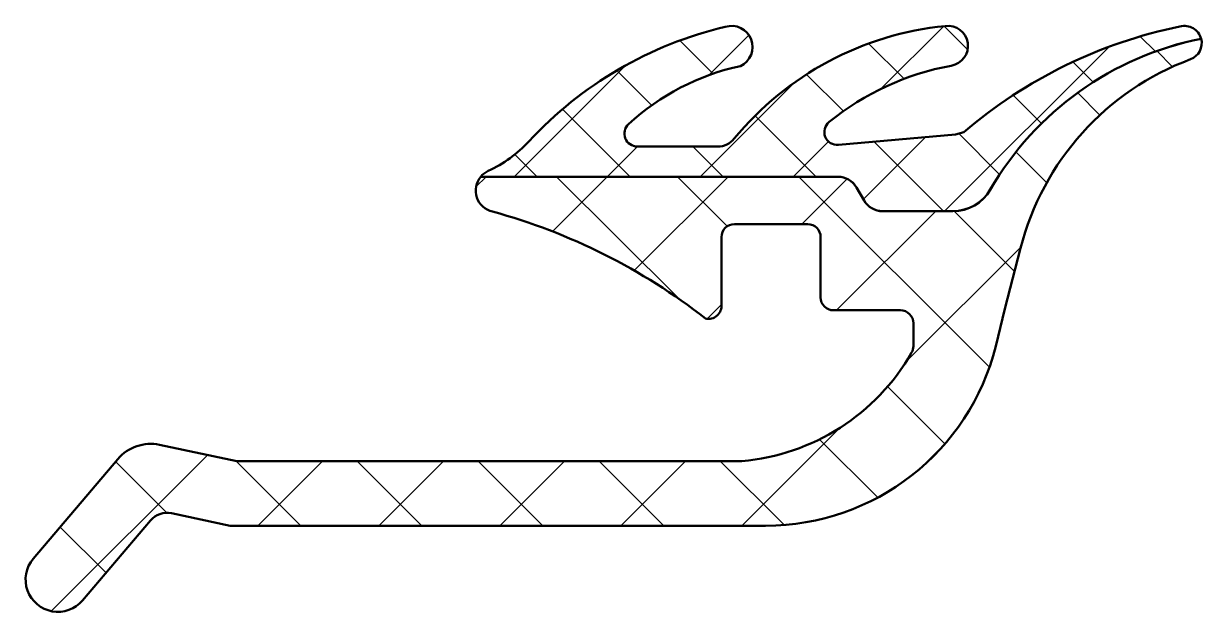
# Model space of a CAD drawing. Extents: x -7.3 to 20, y -3.9 to 9.8.
import ezdxf

# ---------------------------------------------------------------- set-up
doc = ezdxf.new("R2010")
doc.units = 0
for name, color, linetype, lineweight in [('0S-Alu contour', 7, 'Continuous', 50), ('0S-EPDM contour', 22, 'Continuous', 50), ('0S-EPDM hatch', 25, 'Continuous', 25), ('0S-PT contour', 91, 'Continuous', 50), ('0S-PT hatch', 103, 'Continuous', 25)]:
    doc.layers.add(name, color=color, linetype=linetype, lineweight=lineweight)

# ---------------------------------------------------------------- blocks, each defined once
blk = doc.blocks.new('284405__ECAA9D4B_C993_4F09_A48F_31EA78E59E72_')
at = {"layer": '0S-EPDM hatch'}
h = blk.add_hatch(dxfattribs=at)
h.set_pattern_fill('ANSI37', color=256, scale=0.625, angle=90, style=0)
h.set_pattern_definition([(135, (0, 0), (-1.403165018917055, -1.403165018917055), []), (225, (0, 0), (1.403165018917055, -1.403165018917055), [])])
edge = h.paths.add_edge_path()
edge.add_arc((8.88691343191848, 4.620566809840647), 5.039471709784954, 274.9644787536512, 330.208181321843)
edge.add_arc((12.99999953603672, 2.265760068733949), 0.2999999999999809, 330.2081813218434, 359.9996229576659)
edge.add_line((13.2999995360302, 2.265758094544905), (13.30000305194693, 2.800041513362446))
edge.add_arc((13.00000305195342, 2.800043487548772), 0.2999999999999985, 359.9996229576659, 449.9999999999992)
edge.add_line((13.00000305195343, 3.100043487548771), (11.45000610351561, 3.100043487548771))
edge.add_ellipse((11.45001383497795, 3.400054271550238), major_axis=(-0.3000107841010895, 0), ratio=1, start_angle=0.004390805964817446, end_angle=89.99852345253879, ccw=False)
edge.add_line((11.15000305175781, 3.40003128051756), (11.14999198912519, 4.800012683866314))
edge.add_arc((10.85000205025671, 4.800010537966585), 0.2999899388761586, 0.0004098504796257, 89.99959014959487)
edge.add_line((10.85000419615645, 5.100000476835068), (9.149991989125201, 5.100000476835068))
edge.add_arc((9.149999720587527, 4.799989692833599), 0.3000107841010908, 90.00147654745841, 179.9956091940352)
edge.add_line((8.849988937367383, 4.800012683866276), (8.849999999999998, 3.236182403564397))
edge.add_ellipse((8.548840719746844, 3.203325148011819), major_axis=(-0.3029463835813943, 0), ratio=1, start_angle=76.51654278467538, end_angle=186.2264900971969, ccw=False)
edge.add_arc((-0.1560794081636097, -8.112636276727894), 14.0007622607706, 51.9243795168003, 74.69827410586996)
edge.add_ellipse((3.650631805174351, 5.879598579133951), major_axis=(-0.5004727545536369, 0), ratio=1, start_angle=-39.806621387608175, end_angle=77.082384131244, ccw=False)
edge.add_line((3.266163858525961, 6.200000476835065), (11.54944274269437, 6.200000476835065))
edge.add_ellipse((11.54944274269437, 5.70000047683507), major_axis=(-0.4999999999999956, 0), ratio=1, start_angle=210.0000000000002, end_angle=269.9999999999996, ccw=False)
edge.add_line((11.98245544458658, 5.950000476835068), (12.15566052534347, 5.650000476835069))
edge.add_arc((12.58867322723569, 5.900000476835064), 0.4999999999999968, 209.9999999999995, 269.9999999999996)
edge.add_line((12.58867322723569, 5.400000476835066), (14.21802109279531, 5.400000476835068))
edge.add_arc((14.21802109279531, 6.40000047683502), 0.9999999999999529, 269.9999999999999, 329.9496355579382)
edge.add_ellipse((21.4024035665416, 2.243670704952353), major_axis=(-7.300025825364151, 0), ratio=1, start_angle=281.28556109845374, end_angle=329.9496355579381, ccw=False)
edge.add_ellipse((19.5871702466214, 9.300009751681788), major_axis=(-0.3999904472832333, 0), ratio=1, start_angle=110.5018308288023, end_angle=194.8529979551756, ccw=False)
edge.add_arc((21.96122882211726, 2.950920142330114), 6.378438056984023, 110.5018308288018, 165.5474616606425)
edge.add_line((15.78463826465613, 4.542837581227058), (15.42105112968151, 3.132130713002328))
edge.add_line((15.42105112968151, 3.132130713002328), (15.21093825444463, 2.269430051036898))
edge.add_ellipse((9.874311759926652, 3.600000476835065), major_axis=(-5.500000000000002, 0), ratio=1, start_angle=89.99999999999989, end_angle=166.0000000000002, ccw=False)
edge.add_line((9.874311759926641, -1.899999523164936), (-2.543715536861409, -1.899999523164922))
edge.add_line((-2.543715536861409, -1.899999523164922), (-3.906773120454164, -1.612380616149041))
edge.add_arc((-4.010004982060883, -2.101607744126645), 0.5000000000000031, 78.08480255415331, 139.7162816829407)
edge.add_line((-4.391431030305112, -1.778321230766136), (-5.965042350103514, -3.634929293205682))
edge.add_ellipse((-6.537181422469856, -3.149999523164921), major_axis=(-0.7500000000000019, 0), ratio=1, start_angle=-40.28371831705908, end_angle=139.7162816829409, ccw=False)
edge.add_line((-7.109320494836199, -2.665069753124164), (-5.150033518958309, -0.3534264964439164))
edge.add_ellipse((-4.387181422469853, -0.9999995231649315), major_axis=(-1.000000000000003, 0), ratio=1, start_angle=258.0848025541534, end_angle=319.7162816829408, ccw=False)
edge.add_line((-4.180717699256415, -0.0215452672097279), (-2.387181422469841, -0.3999995231649254))
edge.add_line((-2.387181422469841, -0.3999995231649254), (9.32301985197416, -0.3999995231649338))
at = {"layer": '0S-EPDM contour', "color": 7}
for points in [[(3.266163858525961, 6.200000476835065), (11.54944274269437, 6.200000476835065)], [(11.98245544458658, 5.950000476835068), (12.15566052534347, 5.650000476835069)], [(12.58867322723569, 5.400000476835066), (14.21802109279531, 5.400000476835068)], [(10.85000419615645, 5.100000476835068), (9.149991989125201, 5.100000476835068)], [(8.849988937367383, 4.800012683866276), (8.849999999999998, 3.236182403564397)], [(11.15000305175781, 3.40003128051756), (11.14999198912519, 4.800012683866314)], [(15.78463826465613, 4.542837581227058), (15.42105112968151, 3.132130713002328), (15.21093825444463, 2.269430051036898)], [(13.00000305195343, 3.100043487548771), (11.45000610351561, 3.100043487548771)], [(13.2999995360302, 2.265758094544905), (13.30000305194693, 2.800041513362446)], [(-4.180717699256415, -0.0215452672097279), (-2.387181422469841, -0.3999995231649254), (9.32301985197416, -0.3999995231649338)], [(-7.109320494836199, -2.665069753124164), (-5.150033518958309, -0.3534264964439162)], [(9.874311759926641, -1.899999523164936), (-2.543715536861409, -1.899999523164922), (-3.906773120454164, -1.612380616149041)], [(-4.391431030305112, -1.778321230766136), (-5.965042350103514, -3.634929293205682)]]:
    blk.add_lwpolyline(points, dxfattribs=at)
at = {"layer": '0S-EPDM contour', "color": 7, "extrusion": (0, 0, -1)}
for centre, radius, start, end in [((-21.4024035665416, 2.243670704952353), 7.300025825364151, 30.05036444206191, 78.71443890154623), ((-19.5871702466214, 9.300009751681788), 0.3999904472832333, 165.1470020448244, 249.4981691711977), ((-3.650631805174351, 5.879598579133951), 0.5004727545536369, 282.917615868756, 39.8066213876082), ((-11.54944274269437, 5.70000047683507), 0.4999999999999956, 90.0000000000004, 149.9999999999998), ((-11.45001383497795, 3.400054271550238), 0.3000107841010895, 270.0014765474612, 359.9956091940352), ((-8.548840719746844, 3.203325148011819), 0.3029463835813943, 173.7735099028031, 283.4834572153246), ((-9.874311759926652, 3.600000476835065), 5.500000000000002, 193.9999999999999, 270.0000000000001), ((4.387181422469853, -0.9999995231649315), 1.000000000000003, 40.2837183170592, 101.9151974458466), ((6.537181422469856, -3.149999523164921), 0.7500000000000022, 220.2837183170591, 40.28371831705913)]:
    blk.add_arc(centre, radius, start, end, dxfattribs=at)
at = {"layer": '0S-EPDM contour', "color": 7}
for centre, radius, start, end in [((21.96122882211726, 2.950920142330114), 6.378438056984023, 110.5018308288018, 165.5474616606425), ((14.21802109279531, 6.40000047683502), 0.9999999999999529, 269.9999999999999, 329.9496355579382), ((12.58867322723569, 5.900000476835064), 0.4999999999999968, 209.9999999999995, 269.9999999999996), ((-0.1560794081636097, -8.112636276727894), 14.0007622607706, 51.9243795168003, 74.69827410586996), ((9.149999720587527, 4.799989692833599), 0.3000107841010908, 90.00147654745841, 179.9956091940352), ((10.85000205025671, 4.800010537966585), 0.2999899388761586, 0.0004098504796257, 89.99959014959487), ((13.00000305195342, 2.800043487548772), 0.2999999999999985, 359.9996229576659, 89.99999999999935), ((12.99999953603672, 2.265760068733949), 0.2999999999999809, 330.2081813218434, 359.9996229576659), ((8.88691343191848, 4.620566809840647), 5.039471709784954, 274.9644787536512, 330.208181321843), ((-4.010004982060883, -2.101607744126645), 0.5000000000000031, 78.08480255415331, 139.7162816829407)]:
    blk.add_arc(centre, radius, start, end, dxfattribs=at)
blk = doc.blocks.new('284405__6ACC9ED4_E597_486E_AF5C_C27BDEBA1337_')
at = {"layer": '0S-PT hatch'}
h = blk.add_hatch(dxfattribs=at)
h.set_pattern_fill('ANSI37', color=256, scale=0.48, angle=90, style=0)
h.set_pattern_definition([(135, (0, 0), (-1.077630734528298, -1.077630734528298), []), (225, (0, 0), (1.077630734528298, -1.077630734528298), [])])
edge = h.paths.add_edge_path()
edge.add_ellipse((8.761113500439134, 7.401000476835048), major_axis=(-0.4999999999999794, 0), ratio=1, start_angle=90.0000000000004, end_angle=140.5925336562627, ccw=False)
edge.add_line((8.761113500439137, 6.901000476835069), (6.899017491643434, 6.901000476835069))
edge.add_ellipse((6.899017491643431, 7.201000476835067), major_axis=(-0.2999999999999989, 0), ratio=1, start_angle=-47.3577758717189, end_angle=90.00000000000051, ccw=False)
edge.add_ellipse((10.46643713497756, 3.327194344310219), major_axis=(-5.566199470589141, 0), ratio=1, start_angle=282.19106580095513, end_angle=312.642224128281, ccw=False)
edge.add_arc((9.083137789997023, 9.211281270594919), 0.4897189283701157, 295.1172161096199, 467.0139576728047)
edge.add_arc((11.02902120759682, 0.8715387907298103), 9.052404207043233, 103.3434117560293, 137.2067152631926)
edge.add_ellipse((2.184852595069613, 9.05940351379062), major_axis=(-3.000000000000071, 0), ratio=1, start_angle=114.754906219328, end_angle=137.2067152631925, ccw=False)
edge.add_arc((3.650631805174345, 5.88059857913395), 0.5004727545536389, 114.7549062193268, 140.1933786123913)
edge.add_line((3.266163858525956, 6.201000476835069), (11.54944274269437, 6.201000476835067))
edge.add_ellipse((11.54944274269437, 5.701000476835076), major_axis=(-0.4999999999999912, 0), ratio=1, start_angle=209.9999999999999, end_angle=269.9999999999996, ccw=False)
edge.add_line((11.98245544458658, 5.951000476835071), (12.15566052534348, 5.651000476835072))
edge.add_arc((12.58867322723569, 5.901000476835062), 0.4999999999999915, 209.9999999999992, 269.9999999999994)
edge.add_line((12.58867322723569, 5.401000476835071), (14.21802109279531, 5.40100047683507))
edge.add_arc((14.21802109279531, 6.401000476835026), 0.9999999999999555, 269.9999999999998, 329.9496355579381)
edge.add_ellipse((21.40240356654166, 2.244670704952312), major_axis=(-7.300025825364214, 0), ratio=1, start_angle=281.2855610984538, end_angle=329.949635557938, ccw=False)
edge.add_arc((19.5871702466214, 9.301009751681764), 0.3999904472832726, 14.85299795518108, 105.0012792632604)
edge.add_arc((21.71387366833938, -1.218463963491093), 11.13153810619119, 101.5576029982719, 130.5869995826011)
edge.add_line((14.47167358398438, 7.235037000473782), (14.27945664266536, 7.177335570720753))
edge.add_line((14.27945664266536, 7.177335570720753), (11.56225045088413, 6.939497898760244))
edge.add_ellipse((11.5360914011957, 7.238355229470731), major_axis=(-0.299999999999999, 0), ratio=1, start_angle=-50.96899231169522, end_angle=95.002363254778, ccw=False)
edge.add_ellipse((15.33026751770379, 2.558119133889214), major_axis=(-6.324979860004887, 0), ratio=1, start_angle=280.47999038833314, end_angle=309.03100768830495, ccw=False)
edge.add_arc((14.10138617729381, 9.235964841489533), 0.4650353574755022, 279.7079710651041, 457.5281702740116)
edge.add_arc((14.75087738580913, 2.479645632711552), 7.252225803229729, 95.62162406344892, 140.5925336562626)
at = {"layer": '0S-PT contour', "color": 7}
for points in [[(14.47167358398438, 7.235037000473782), (14.27945664266536, 7.177335570720753), (11.56225045088413, 6.939497898760244)], [(8.761113500439137, 6.901000476835069), (6.899017491643434, 6.901000476835069)], [(3.266163858525956, 6.201000476835069), (11.54944274269437, 6.201000476835067)], [(11.98245544458658, 5.951000476835071), (12.15566052534348, 5.651000476835072)], [(12.58867322723569, 5.401000476835071), (14.21802109279531, 5.40100047683507)]]:
    blk.add_lwpolyline(points, dxfattribs=at)
for centre, radius, start, end in [((11.02902120759682, 0.8715387907298103), 9.052404207043233, 103.3434117560293, 137.2067152631926), ((9.083137789997023, 9.211281270594919), 0.4897189283701157, 295.1172161096199, 107.0139576728047), ((14.75087738580913, 2.479645632711552), 7.252225803229729, 95.62162406344892, 140.5925336562626), ((14.10138617729381, 9.235964841489533), 0.4650353574755022, 279.7079710651041, 97.52817027401157), ((21.71387366833938, -1.218463963491093), 11.13153810619119, 101.5576029982719, 130.5869995826011), ((19.5871702466214, 9.301009751681764), 0.3999904472832726, 14.85299795518108, 105.0012792632604), ((3.650631805174345, 5.88059857913395), 0.5004727545536389, 114.7549062193268, 140.1933786123913), ((14.21802109279531, 6.401000476835026), 0.9999999999999555, 269.9999999999998, 329.9496355579381), ((12.58867322723569, 5.901000476835062), 0.4999999999999915, 209.9999999999992, 269.9999999999994)]:
    blk.add_arc(centre, radius, start, end, dxfattribs=at)
at = {"layer": '0S-PT contour', "color": 7, "extrusion": (0, 0, -1)}
for centre, radius, start, end in [((-21.40240356654166, 2.244670704952312), 7.300025825364214, 30.05036444206202, 78.71443890154619), ((-10.46643713497756, 3.327194344310219), 5.566199470589141, 47.35777587171902, 77.80893419904488), ((-15.33026751770379, 2.558119133889214), 6.324979860004887, 50.96899231169503, 79.52000961166686), ((-6.899017491643431, 7.201000476835067), 0.2999999999999989, 269.9999999999995, 47.35777587171893), ((-11.5360914011957, 7.238355229470731), 0.299999999999999, 264.997636745222, 50.96899231169523), ((-2.184852595069613, 9.05940351379062), 3.000000000000071, 222.7932847368075, 245.245093780672), ((-8.761113500439134, 7.401000476835048), 0.4999999999999794, 219.4074663437374, 269.9999999999996), ((-11.54944274269437, 5.701000476835076), 0.4999999999999912, 90.0000000000004, 150.0000000000001)]:
    blk.add_arc(centre, radius, start, end, dxfattribs=at)
blk = doc.blocks.new('284405__4942EA4C_2A1B_46C6_AEFF_D6BDFFEC8D6A_')
at = {"layer": '0S-EPDM contour', "color": 7}
blk.add_blockref('284405__ECAA9D4B_C993_4F09_A48F_31EA78E59E72_', (0, 0), dxfattribs=at)
at = {"layer": '0S-PT contour', "color": 7}
blk.add_blockref('284405__6ACC9ED4_E597_486E_AF5C_C27BDEBA1337_', (0, 0), dxfattribs=at)

msp = doc.modelspace()

# ---------------------------------------------------------------- block references
at = {"layer": '0S-Alu contour', "color": 7}
msp.add_blockref('284405__4942EA4C_2A1B_46C6_AEFF_D6BDFFEC8D6A_', (0, 0), dxfattribs=at)

doc.saveas('drawing.dxf')
